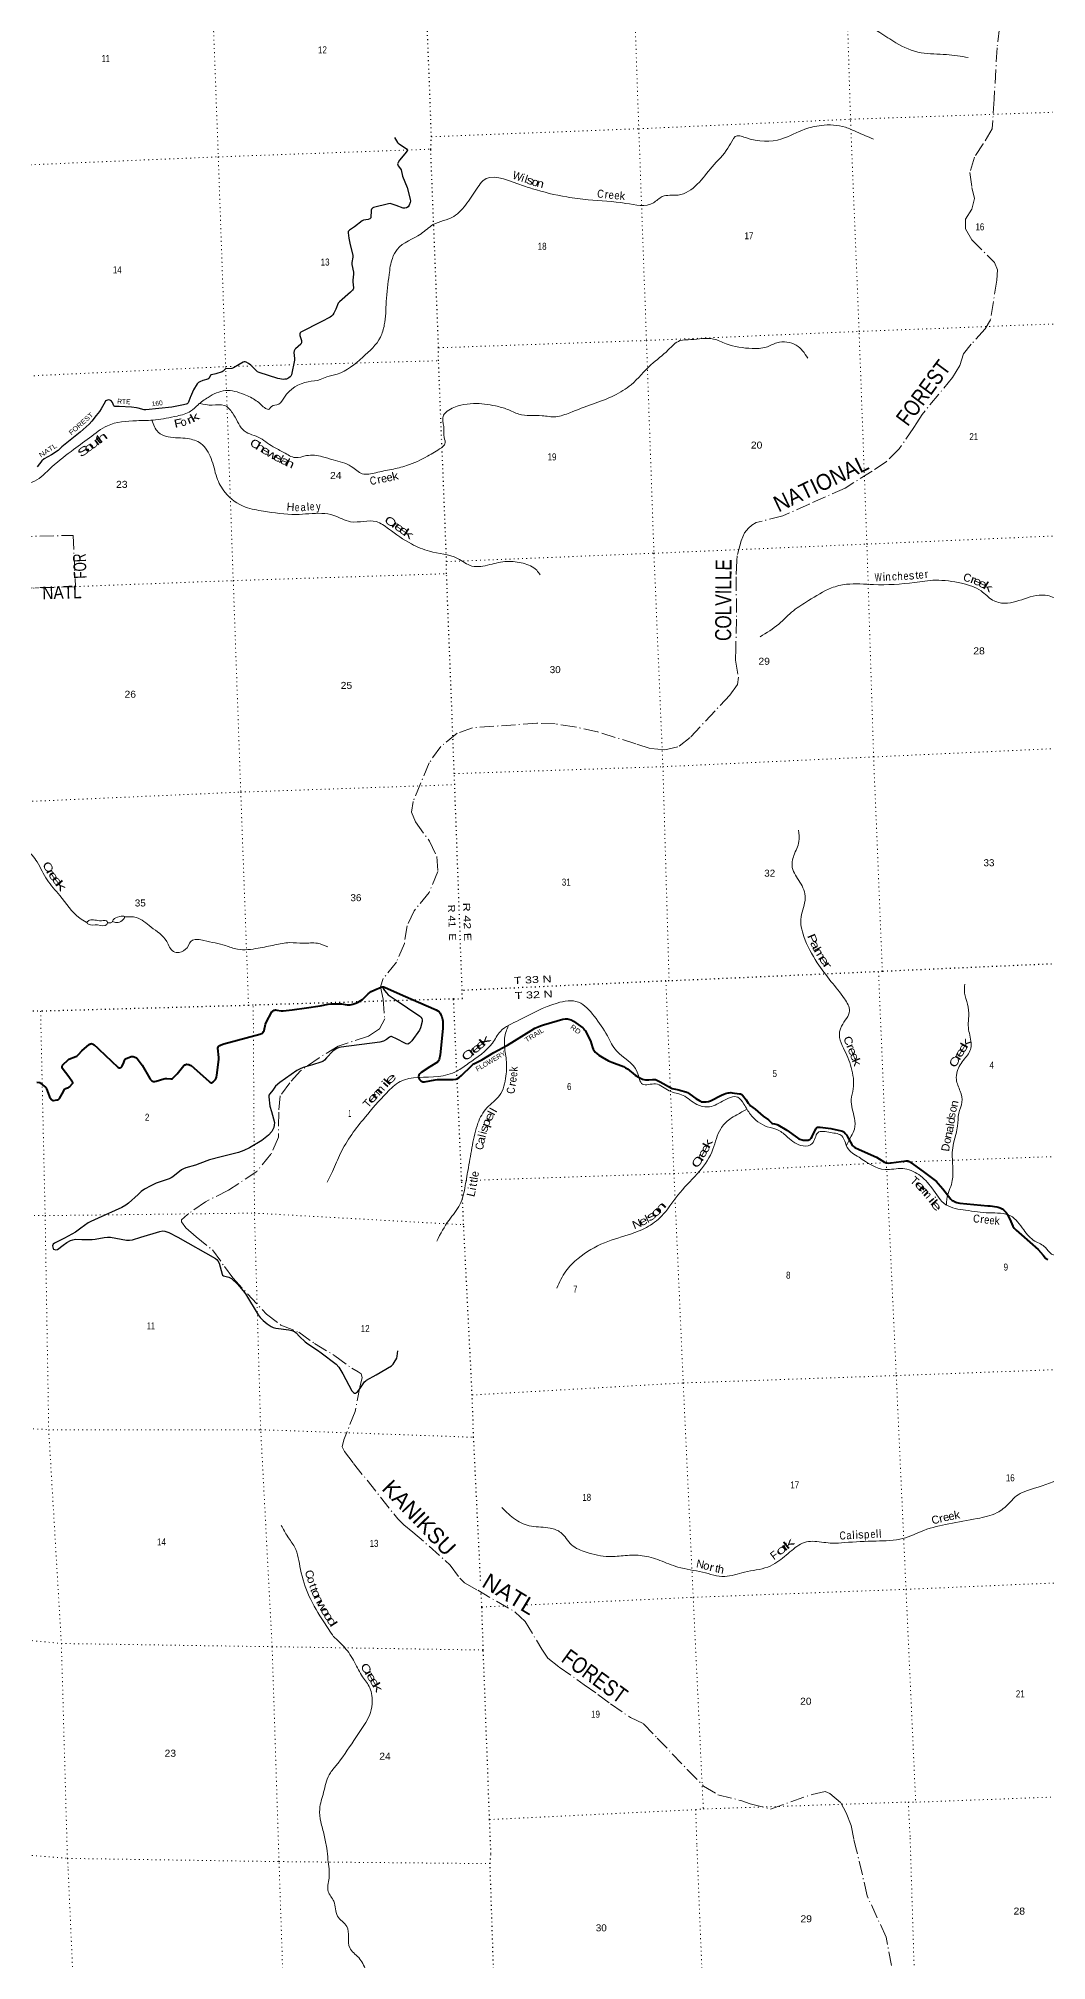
# Model space of a CAD drawing. Header units: feet. Extents: x 733631 to 986127, y 195788 to 388968.
# Drawn here: x 832401 to 857588, y 288752 to 336781 of the extents above; entities that cross this region are included whole.
import ezdxf
from ezdxf.enums import TextEntityAlignment as Align

# ---------------------------------------------------------------- set-up
doc = ezdxf.new("R2010")
doc.units = ezdxf.units.FT
doc.header["$LTSCALE"] = 70
doc.linetypes.add('DOT_DASHED', pattern=[7.7, 5, -1.2, 0.3, -1.2])
doc.linetypes.add('DOTTED', pattern=[1.5, 0.3, -1.2])
for name, color, linetype, lineweight in [('26', 7, 'Continuous', 40), ('29', 7, 'Continuous', 25), ('39', 7, 'Continuous', 13), ('44', 7, 'DOT_DASHED', 13), ('6', 7, 'DOTTED', 25), ('7', 7, 'DOTTED', 13)]:
    doc.layers.add(name, color=color, linetype=linetype, lineweight=lineweight)
for name, color, linetype in [('27', 7, 'Continuous'), ('30', 7, 'Continuous'), ('41', 7, 'Continuous')]:
    doc.layers.add(name, color=color, linetype=linetype)

msp = doc.modelspace()

# ---------------------------------------------------------------- linework, layer by layer
at = {"layer": '26'}
for points in [[(839098.38, 312560.79), (839437.82, 312609.72), (839641.89, 312652.81), (839703.35, 312659.92), (839926.61, 312660.8), (839976.78, 312657.09), (840113.1, 312635.39), (840156.88, 312633.64), (840187.6, 312635.84), (840256.69, 312651.16), (840308.34, 312666.06), (840374.01, 312693.21), (840459.81, 312738.4), (840500.09, 312768.56), (840640.48, 312905.69), (840679.57, 312939.39), (840718.09, 312963.92), (840805.56, 313011.73), (840966.75, 313076.06), (840987.76, 313081.31), (840993.88, 313083.95), (841020.15, 313083.95), (841043.79, 313077.81), (841511.94, 312870.4), (842340.67, 312508.13), (842381.61, 312485.59), (842410.5, 312456.68), (842435.89, 312424.26), (842454.91, 312383.79), (842476.17, 312333.15), (842494.55, 312270.95), (842502.43, 312224.52), (842505.06, 312165.82), (842505.62, 312042.65), (842440.55, 311383.54), (842414.01, 311268.72), (842398.25, 311233.67), (842371.47, 311202.86), (842180.62, 311085.62), (841962.57, 310942.97), (841928.96, 310909.53), (841906.2, 310874.48), (841897.44, 310834.18), (841901.95, 310801.03), (841921.96, 310765.85), (841958.73, 310732.56), (842006.01, 310713.29), (842032.27, 310711.53), (842049, 310712.42), (842311.33, 310762.05), (842361.48, 310767.6), (842765.18, 310769.42), (842832.51, 310776.36), (842874.54, 310790.38), (842914.82, 310814.91), (842971.07, 310865.09)], [(833912.4, 311523.47), (834385.64, 311074.18), (834398.04, 311065.91), (834412.93, 311062.41), (834438.32, 311063.29), (834455.83, 311068.54), (834472.2, 311079.91), (834495.23, 311105.34), (834529.07, 311167.17), (834548.01, 311244.72), (834556.51, 311261.28), (834568.77, 311274.42), (834580.15, 311282.3), (834721.58, 311341.03), (834737.75, 311344.51), (834754.38, 311343.63), (834771.9, 311340.13), (834789.41, 311333.99), (834848.07, 311308.59), (834861.2, 311298.95), (834866.92, 311292.74), (834988.91, 311128.34), (835182.53, 310789.94), (835192.16, 310775.93), (835216.87, 310748.37), (835236.81, 310733), (835252.57, 310725.99), (835278.84, 310720.73), (835311.23, 310719.86), (835342.98, 310725.51), (835537.99, 310786.44), (835570.29, 310791.81), (835605.41, 310791.7), (835709.16, 310784.25), (835723.17, 310785.12), (835735.43, 310787.75), (835749.44, 310793.88), (835760.82, 310802.64), (835866.17, 310907.5), (836033.11, 311114.53), (836049.75, 311130.29), (836068.39, 311138.32), (836083.45, 311144.75), (836101.4, 311146.94), (836130.3, 311146.06), (836157.44, 311142.56), (836177.13, 311137.74), (836193.9, 311129.57), (836213.03, 311118.47), (836359.02, 310995.3), (836665.6, 310713.61), (836689.76, 310695.77), (836705.52, 310688.76), (836716.02, 310687.01), (836727.4, 310687.88), (836743.16, 310694.02), (836751.04, 310698.4), (836766.77, 310707.86), (836786.94, 310722.93), (836802.7, 310739.57), (836822.84, 310767.61), (836839.47, 310801.77), (836850.86, 310829.81), (836860.71, 310873.45), (836906.52, 311271.23), (836909.51, 311316.91), (836884.63, 311550.99), (836888.5, 311572.72), (836900.76, 311593.75), (836934.3, 311617.75), (836963.79, 311634.04), (837033.51, 311658.36), (837931.53, 311902.88), (837931.53, 311902.88), (837972.42, 311916.13), (838000.87, 311928.84), (838009.63, 311936.72), (838015.76, 311944.61), (838027.14, 311965.63), (838036.77, 311992.22), (838072.53, 312149.25), (838089.74, 312192.97), (838231.22, 312454.94), (838242.96, 312467.18), (838254.34, 312476.82), (838290.24, 312497.85), (838306.87, 312503.1), (838322.63, 312504.85), (838360.4, 312502.9), (838466.22, 312482.08), (838493.36, 312479.45), (838516.74, 312481.33), (838739.62, 312509.07), (839098.38, 312560.79)], [(842971.07, 310865.09), (843217.75, 311112.78), (843251.02, 311140.81), (843275.68, 311156.85), (843481.14, 311262.6), (843778.51, 311438.94), (844117.67, 311629.19), (844711.79, 311995.98), (844803.35, 312047.55), (844889.15, 312084.34), (844943.44, 312105.37), (845023.03, 312130.51), (845500.28, 312273.57), (845569.66, 312283.21), (845615.85, 312284.08), (845654.37, 312278.83), (845712.16, 312259.55), (845765.81, 312227.01), (845999.12, 312055.27), (846026.15, 312031.41), (846043.66, 312010.38), (846057.99, 311988.84), (846192.46, 311730.36), (846247.11, 311568.33), (846261.12, 311529.78), (846291.91, 311478.15), (846314.52, 311451.82), (846352.17, 311415.89), (846402.08, 311374.72), (846488.19, 311323), (846640.22, 311238.05), (846725.5, 311199.9), (847015.83, 311093.5), (847070.37, 311063.24), (847115.64, 311032.17), (847308.48, 310873.54), (847392.31, 310821.92), (847493.88, 310776.36), (847523.64, 310764.09), (847567.7, 310757.43), (847651.47, 310758.84), (847744.28, 310769.35), (847786.3, 310769.35), (847817.82, 310764.09), (847865.1, 310746.57), (847932.93, 310712.53), (848214.88, 310549.89), (848234.83, 310541.71), (848401.75, 310508.49), (848452.15, 310496.45), (848573.41, 310463.6), (848616.28, 310447.01), (848646.08, 310429.43), (848764.43, 310332.2), (848828.63, 310289.7), (848923.19, 310231.88), (848960.84, 310213.48), (848980.1, 310207.35), (848995.79, 310206.83), (849084.29, 310212.61)], [(832510.72, 310626.15), (832576.27, 310574.22), (832588.96, 310561.52), (832597.28, 310551.01), (832604.72, 310534.8), (832665.61, 310362.2), (832680.89, 310332.86), (832695.78, 310310.08), (832725.55, 310268.03), (832736.05, 310257.52), (832749.12, 310248.66), (832756.84, 310245.03), (832765.82, 310243.5), (832779.83, 310243.5), (832870.88, 310255.77), (832885.11, 310259.93), (832895.61, 310265.18), (832903.06, 310270.44), (832911.37, 310277.01), (832917.94, 310284.46), (832925.17, 310296.94), (832990.57, 310410.48), (833054.31, 310518.15), (833064.23, 310530.77), (833072.26, 310536.99), (833078.82, 310540.49), (833153.24, 310570.72), (833163.75, 310576.41), (833173.09, 310581.89), (833188.27, 310595.68), (833253.28, 310668.17), (833258.09, 310675.62), (833261.16, 310683.94), (833261.16, 310688.76), (833259.84, 310692.7), (833253.71, 310703.22), (833162.47, 310833.87), (832997.62, 311048.83), (832992.37, 311059.34), (832990.62, 311070.73), (832991.49, 311094.38), (833001.12, 311122.42), (833018.16, 311144.73), (833132.46, 311254.71), (833158.13, 311271.91), (833338.64, 311343.63), (833360.53, 311354.14), (833371.04, 311361.15), (833401.68, 311390.06), (833488.3, 311483.98), (833667.21, 311645.14), (833682.29, 311654.2), (833693.67, 311659.45), (833708.56, 311662.96), (833719.94, 311663.83), (833747.08, 311659.45), (833767.87, 311651.48), (833780.35, 311644.56), (833790.86, 311636.68), (833878.9, 311555.27), (833912.4, 311523.47)], [(832364.83, 310703.88), (832418.24, 310695.12), (832432.9, 310690.52), (832444.15, 310683.89), (832510.72, 310626.15)], [(849084.29, 310212.61), (849138.57, 310220.49), (849167.03, 310227.94), (849192.31, 310237.48), (849465.01, 310376.41), (849522.5, 310399.65), (849569.78, 310414.54), (849632.81, 310432.06), (849662.14, 310436.88), (849696.52, 310438.85), (849736.56, 310436.88), (849920.42, 310413.23), (849940.56, 310408.85), (849958.48, 310401.63), (849976.46, 310391.33), (849991.34, 310377.31), (850081.37, 310263.52), (850132.75, 310178.88), (850163.29, 310139.81), (850193.16, 310110.54), (850305.32, 310026.76), (850506.47, 309851.62), (850643.62, 309757.93), (850656.22, 309746.98), (850711.04, 309689.59), (850727.67, 309677.33), (850740.21, 309669.8), (850788.96, 309657.18), (850859.88, 309644.04), (850873.89, 309637.9), (851102.39, 309505.61), (851365.1, 309306.86), (851397.03, 309287.91), (851423.29, 309277.4), (851478.45, 309260.76), (851504.72, 309255.5), (851527.48, 309252.87), (851605.65, 309250.55), (851628.17, 309252), (851649.18, 309257.25), (851670.19, 309266.89), (851685.95, 309279.15), (851705.21, 309301.93), (851730.95, 309342.76), (851819.68, 309536.4), (851838.3, 309562.12), (851847.93, 309569.13), (851862.81, 309574.39), (851883.82, 309578.77), (851935.01, 309577.7), (852200.91, 309542.66), (852453.64, 309484.85), (852492.33, 309472.76), (852521.22, 309457), (852536.11, 309445.61), (852559.74, 309420.2), (852590.39, 309384.28), (852617.26, 309338.39), (852719.97, 309143.36), (852737.48, 309115.33), (852752.46, 309099.84), (852800.52, 309069.77), (852909.24, 309019.73), (853335.07, 308830), (853538.31, 308701.4), (853584.13, 308683.43), (853629.66, 308678.17), (853704.54, 308684.3), (854079.96, 308732.73), (854102.01, 308733.81), (854119.08, 308733.37), (854135.28, 308728.55), (854154.11, 308719.35), (854265.29, 308645.77), (854507.01, 308466.31), (854834.3, 308219.85), (854883.87, 308170.5), (854997.43, 308037.02), (855197.96, 307781.08), (855216.14, 307761.81), (855233.65, 307746.91), (855252.91, 307733.77), (855279.17, 307721.96), (855348.35, 307693.47), (855381.62, 307683.84), (855422.34, 307677.62), (856118.15, 307612.42)], [(856118.15, 307612.42), (856176.2, 307606.98), (856342.08, 307585.72), (856378.86, 307576.96), (856428.5, 307559.24), (856475.16, 307536.66), (856510.19, 307510.38), (856576.74, 307442.42), (856610, 307391.23), (856693.05, 307221.23), (856743.96, 307106.51), (856777.23, 307055.7), (856826.26, 307004.88), (856965.65, 306883.56), (857374.44, 306523.47), (857503.8, 306375.54), (857564.33, 306303.15), (857617.36, 306267.33)]]:
    msp.add_lwpolyline(points, dxfattribs=at)
at = {"layer": '29'}
for points in [[(841298.8, 334308.32), (841370.83, 334182.43), (841386.62, 334164.01), (841410.83, 334145.88), (841593.52, 334025.4), (841613.17, 334001.56), (841616.32, 333986.8), (841612.81, 333971.01), (841556.7, 333900.23), (841419.76, 333738.87), (841386.62, 333681.51), (841379.6, 333667.47), (841376.1, 333648.17), (841380.04, 333624.17), (841390.12, 333597.29), (841446.87, 333526.28), (841460.26, 333499.03), (841499.23, 333339.02), (841610.33, 333053.51), (841691.06, 332768.67), (841695.22, 332716.51), (841691.71, 332677.91), (841665.22, 332612.23), (841635.6, 332572.63), (841600.53, 332551.58), (841558.45, 332537.54), (841514.4, 332541.01), (841339.75, 332603.87), (841214.79, 332650.71), (841184.98, 332655.97), (841147.51, 332651.82), (840771.12, 332554.48), (840753.65, 332546.31), (840736.1, 332531.39), (840723.84, 332511.22), (840715.24, 332487.46), (840702.79, 332301.36), (840694.03, 332286.64), (840678.25, 332274.36), (840637.73, 332260.16), (840520.44, 332241.02), (840487.32, 332227.28), (840301.4, 332075.84), (840169.76, 331986.61), (840150.47, 331969.07), (840140.56, 331953.76), (840136.44, 331919.94), (840157.4, 331793.16), (840182.89, 331668.34)], [(840182.89, 331668.34), (840252.17, 331357.6), (840254.12, 331319.44), (840232.88, 331183.03), (840233.5, 331134.99), (840274.97, 330939.15), (840275.93, 330894.85), (840257.44, 330743.52), (840257.83, 330698.41), (840273.22, 330552.27), (840271.46, 330532.97), (840265.41, 330517.23), (840245.16, 330487.35), (840195.89, 330437.51), (839924.29, 330198.74), (839893.66, 330163.95), (839828.85, 330019.9), (839778.76, 329914.5), (839754.21, 329877.65), (839733.17, 329853.09), (839719.14, 329839.05), (839689.65, 329816.08), (839461.73, 329701.11), (838958.5, 329442.84), (838940.62, 329423.24), (838930.1, 329398.67), (838928.35, 329381.13), (838933.85, 329355.03), (838971.39, 329231.64), (838975.69, 329198.65), (838973.94, 329175.85), (838965.17, 329154.79), (838953.04, 329138.06), (838820.23, 329023.26), (838807.37, 329006.54), (838793.34, 328979.34), (838785.47, 328935), (838802.11, 328785.46), (838799.53, 328744.02), (838726.71, 328376.65), (838709.19, 328340.69), (838691.65, 328322.26), (838658.33, 328297.7), (838633.78, 328283.66), (838602.23, 328268.75), (838560.14, 328264.36), (838519.81, 328262.61), (838383.59, 328285.92), (837918.4, 328431.04), (837870.59, 328454.8), (837703.86, 328618.85), (837648.37, 328662.64), (837588.75, 328695.98), (837567.71, 328701.24), (837542.59, 328700.45), (837513.35, 328694.22), (837417.86, 328634.42), (837276.64, 328546.84), (837231.94, 328531.39), (837078.33, 328526.6), (837062.73, 328521.4), (837017.14, 328465.25), (836992.49, 328450.19), (836830.72, 328398.66), (836722.57, 328379.28), (836710.29, 328374.02), (836696.73, 328360.45), (836655.94, 328282.78), (836635.88, 328267), (836509.71, 328235.19), (836431.5, 328204.71), (836398.18, 328183.65), (836365.54, 328150.15), (836274.64, 328000.9), (836196.96, 327826.03), (836190.53, 327810.24)], [(836190.53, 327810.24), (836152.71, 327695.01), (836143.95, 327676.59), (836130.89, 327663.77), (836117.64, 327651.15), (836094.85, 327640.62), (836027.28, 327624.9), (835734.05, 327571.57), (835081.37, 327502.89), (835040.69, 327504.56), (834890.25, 327545.88), (834852.49, 327552.69), (834726.41, 327567.28), (834416.01, 327585.8), (834313.38, 327587.11), (834295.84, 327590.62), (834285.88, 327600.2), (834247.92, 327685.25), (834223.95, 327716.94), (834204.66, 327732.73), (834187.13, 327741.51), (834152.22, 327747.56), (834125.76, 327746.77), (834102.97, 327738), (834080.17, 327722.21), (834065.03, 327703.36), (833971.36, 327523.75), (833924.12, 327459.02), (833844.52, 327362.83), (833734.75, 327216.9), (833665.5, 327143.13), (833441.04, 326945.62), (832989.16, 326572.65), (832891.61, 326485.64), (832730.1, 326379.66), (832545.93, 326272.95), (832489.55, 326227.83), (832370.55, 326073.31)], [(840991.51, 313083.95), (841046.63, 312987.55), (841094.1, 312932.61), (841141.32, 312885.79), (841311.51, 312766.77), (841927.87, 312352.38), (841954.91, 312327.84), (841975.95, 312292.75), (841986.47, 312257.66), (841986.11, 312217.81), (841947.9, 312057.64), (841918.36, 311999), (841726.98, 311736.4), (841670.86, 311671.64), (841632.28, 311654.09), (841590.46, 311661.78), (841333.92, 311795.63), (841257.05, 311829.55), (841225.48, 311840.07), (841204.55, 311840.32), (841169.37, 311826.04), (841096.15, 311770.98), (841018.58, 311724.27), (840931.27, 311697.12), (839966.52, 311578.64), (839917.42, 311568.12), (839857.81, 311543.55), (839815.72, 311518.99), (839759.61, 311473.37), (839601.7, 311309.48), (839545.7, 311248.79), (839503.61, 311220.71), (839456.52, 311200.19), (839248.8, 311134.52), (839016.16, 311066.31), (838921.48, 311025.23), (838854.84, 310989.11), (838433.57, 310691), (838325.31, 310597.85), (838253.29, 310501.5), (838181.53, 310411.87), (838160.49, 310376.78), (838155.16, 310331.77), (838182.85, 310105.09), (838220.99, 309965.66)], [(838220.99, 309965.66), (838295.14, 309694.59), (838293.75, 309624.07), (838280.16, 309568.88), (838230.63, 309466.16), (838150.63, 309375.58), (837979.95, 309247.01), (837676.55, 309057.35), (837532.77, 308990.68), (837401.56, 308947.09), (836963.06, 308834.9), (836673.59, 308760.83), (836611.08, 308734.6), (836322.22, 308624.99), (836084.43, 308557.31), (836024.81, 308536.25), (835972.77, 308512.7), (835758.29, 308339.74), (835716.21, 308311.67), (835668.59, 308285.44), (835468.95, 308220.13), (835340.97, 308174.81), (835208.38, 308111.78), (835049.9, 308023.92), (834969.25, 307967.78), (834891.58, 307896.06), (834651.88, 307675.69), (834583.49, 307623.88), (834484.39, 307567.43), (833894.47, 307301.29), (833706.78, 307222.09), (833640.3, 307185.16), (833461.61, 307054.21), (833328.21, 306953.51), (833049.29, 306799.98), (832805.52, 306679.94), (832770.2, 306650.47), (832752.91, 306609.75), (832756.98, 306579.29), (832766.94, 306543.08), (832780.97, 306525.54), (832838.79, 306510.31), (832875.65, 306518.52), (833017.98, 306629.17), (833114.12, 306693.97), (833205.3, 306743.1), (833259.37, 306760.88), (833328.04, 306774.68), (833481.65, 306768.71), (833744.67, 306770.27), (833822.51, 306774.68), (834039.93, 306823.81), (834128.72, 306829.64), (834197.74, 306830.83), (834597.53, 306751.88), (834680.43, 306751.21), (834751.83, 306762.4), (834962.47, 306830.26), (835438.18, 306972.34), (835509.32, 306986.99), (835561.92, 306979.97), (835657.77, 306947.78), (835883.25, 306830.71), (836824.4, 306295.7), (836862.97, 306264.12), (836883.41, 306239.7), (836919.08, 306176.39), (836962.54, 305993.11), (836989.22, 305906.19), (836999.74, 305881.63), (837026.76, 305860.83), (837159.57, 305830.41), (837220.68, 305795.65), (837371.26, 305656.25), (837515.86, 305489.2), (837571.37, 305409.65), (837888.98, 304890.59), (837943.11, 304818.36), (838013.24, 304744.67), (838112.87, 304666.55), (838216.64, 304593.78), (838262.23, 304572.72), (838336.25, 304551.4), (838655, 304516.58), (838728.64, 304499.03), (838802.29, 304467.45), (838837.36, 304439.38), (838923.48, 304349.5), (839061.8, 304213.04), (839131.54, 304165.1), (839373.02, 304004.36), (839463.62, 303936.15)], [(839463.62, 303936.15), (839841.08, 303651.97), (839903.45, 303581.4), (840007.06, 303409.23), (840234.99, 302991.75), (840271.67, 302942.74), (840299.73, 302928.7), (840318.57, 302928.9), (840369.86, 302967.3), (840429.25, 303040.7), (840547.58, 303211.32), (840576.77, 303241.02), (840594.3, 303255.05), (840841.82, 303385.7), (841218.97, 303610.14), (841260.61, 303651.58), (841288.66, 303693.69), (841355.29, 303805.98), (841364.4, 303858.61), (841383.25, 303988.52)]]:
    msp.add_lwpolyline(points, dxfattribs=at)
at = {"layer": '39'}
for points in [[(851719.88, 337736.55), (852276.56, 337456.21), (852733.03, 337261.66), (853425.29, 336930.71), (853821.49, 336671.17), (854455.93, 336424.89), (855086.86, 336378.59), (855631.83, 336304.7)], [(853262.88, 334266.45), (852841.36, 334446.19), (852563.92, 334560.76), (851955.21, 334607.93), (851550.19, 334511.39), (850972.58, 334270.72), (850062.95, 334304.21), (849809.14, 334328.74), (849756.96, 334264.05), (849627.82, 334040.76), (849230.84, 333570.59), (848862.79, 333137.93), (848381.34, 332868.65), (847988.33, 332829.17), (847765.62, 332672.99), (847076.22, 332660.43), (846138.12, 332751.44), (845599.35, 332821.52), (844746.02, 333024.96), (844377.14, 333150.14), (843502.34, 333225.4), (843382.96, 333065.14), (843106.7, 332666.35), (842775.31, 332334.16), (842263.15, 332128.36), (841960.2, 331900.35), (841363.92, 331511.4), (841242.93, 331286.4), (841163, 330885.11), (841091.41, 330209.26), (841042.81, 329621.21), (840946.94, 329320.37), (840502.7, 328816.03), (839865.2, 328393.15), (839602.85, 328322.35), (839443.45, 328257.56), (839142.11, 328201.42), (838545.67, 327816.51), (838404.52, 327643.27), (838222.67, 327583.68), (838166.38, 327520.86), (837968.18, 327626.37), (837842.93, 327728.65), (837539.57, 327886.68), (837074.71, 327981.87), (836638.02, 327813.36), (836388.01, 327629.84), (836203.91, 327469.1), (835864.6, 327346.81), (835324.01, 327251.08), (834849.43, 327228.65), (834125.84, 327103.6), (833679.88, 326805.37), (833217.34, 326464.05), (832673.92, 326014.49), (832241.07, 325690.49), (832007.73, 325655.18), (831674.45, 325694.82), (831206.8, 325702.98), (830902.22, 325571.93), (830435.98, 325274.94), (829821.48, 325046.99), (829540.64, 324876.43), (829255.72, 324653.16), (829056.8, 324617.15), (828903.15, 324453.54), (828804.24, 324233.44), (828360.64, 323872.64), (827996.02, 323456.28), (827717.32, 323229.21), (827510.94, 323134.57)], [(836432.14, 327663.13), (836742.53, 327617.3), (837048.18, 327612.97), (837249.5, 327424.71), (837377.15, 327205.29), (837504.03, 327006.06), (837891.44, 326818.94), (838262.72, 326576.62), (838533.07, 326435.49), (838819.13, 326307.11), (839102.52, 326356.49), (839498.05, 326329.36), (839766.04, 326250.81), (840217.4, 326084.36), (840493.32, 325903.02), (840830.15, 325930.22), (841221.56, 326012.08), (841600.32, 326107.6), (842123.53, 326342.13), (842467.49, 326555.56), (842556.99, 326649.98), (842540.95, 326807.02), (842526.54, 327081.35), (842521.93, 327364.15), (842615.24, 327464.78), (842955.43, 327617.43), (843269.5, 327657.89), (843822.03, 327598.44), (844116.58, 327512.83), (844402.26, 327394.54), (844982.45, 327352.33), (845329.27, 327329.38), (845679.52, 327429.87), (846241.95, 327643.67), (846782.09, 327858.64), (847206.82, 328129.77), (847703.97, 328626.04), (848137.09, 328996.54), (848429.7, 329230.22), (848701.89, 329254.91), (849269.77, 329270.84), (849581.71, 329153.57), (850229.52, 329035.15), (850580.34, 329066.93), (850851.35, 329176.47), (851335.19, 329114.36), (851624.37, 328796.09)], [(835238.08, 327245.47), (835392.31, 326942.45), (835643.49, 326826.86), (836128.66, 326782.99), (836459.01, 326660.36), (836715.83, 326288.29), (836857.19, 325812.71), (837063.59, 325436.66), (837573, 325072.35), (838023.94, 324970.57), (838832.3, 324886.67), (839484.73, 324913.96), (839780.01, 324862.74), (840200.69, 324705.2), (840843.93, 324707.89), (841148.13, 324527.65), (841720.78, 324149.62), (842168.63, 323968.88), (842871.41, 323787.92), (843232.63, 323597.76), (843678.39, 323633.22), (844108.34, 323712.53), (844512.71, 323665.54), (844849, 323492.61), (844936.32, 323376.73)], [(858205.46, 322721.33), (857954.39, 322747.06), (857606.17, 322860.92), (857399.51, 322869.08), (856822.81, 322711.32), (856543.23, 322668.15), (856240.83, 322747.39), (855952.98, 322976.77), (855462.32, 323165.96), (854811.99, 323243.85), (854288.13, 323187.17), (853264.37, 323135.39), (852590.45, 323141.63), (852211.54, 323050.14), (851640.87, 322732.93), (851263.94, 322481.84), (850896.19, 322148.24), (850432.74, 321831.14)], [(827536.53, 322443.3), (827757.9, 322315.15), (828049.71, 322409.32), (828526.92, 322308.55), (828785.04, 322116.43), (829060.65, 321943.17), (829368.24, 321833.8), (829878.91, 321596.89), (830241.77, 321095.52), (830239.05, 320470.84), (830163.35, 320118.23), (830191.21, 319755.48), (830156.06, 319186.14), (830432.96, 318657.19), (830713.87, 318075.84), (830952.96, 317690.95), (831194.34, 317138.39), (831510.36, 316752.44), (831839.9, 316597.44), (832084.19, 316503.82), (832368.56, 316205.58), (832618.25, 315754.4), (832938.46, 315364.57), (833433.12, 314801.61), (833596.67, 314702.84)], [(851391.98, 317001.08), (851400.78, 316714.4), (851274.34, 316365.89), (851235.27, 316061.18), (851426.99, 315698.72), (851557.3, 315301.53), (851453.77, 314828.59), (851524.81, 314340.17), (851859.04, 313686.1), (852202.42, 313218.34), (852538.44, 312784.66), (852667.19, 312482.41), (852467.08, 312102.75), (852415.2, 311815.74), (852514.07, 311554.78), (852708.57, 311065.08), (852756.89, 310535.36), (852710.39, 310266.75), (852788.67, 309800.85), (852788.78, 309530.01), (852708.47, 309353.07), (852585.47, 309110.19)], [(833596.67, 314702.84), (833653.35, 314648.44), (833878.65, 314628.87), (834110.74, 314643.92), (834122.13, 314717.13), (833973.83, 314733.62), (833679.92, 314748.51), (833604.9, 314699.12)], [(834136.88, 314684.22), (834145.73, 314681.66), (834234.31, 314693.18)], [(834234.31, 314693.18), (834270.33, 314757.23), (834431.14, 314838.25), (834552.58, 314836.89), (834495.4, 314743.72), (834355.9, 314687.78), (834250.94, 314719.43)], [(834560.38, 314829.92), (834846.72, 314815.94), (835215.82, 314577.58), (835605.82, 314214.71), (835772.92, 313968.52), (835919.59, 313941.87), (836119.43, 314060.78)], [(836119.43, 314060.78), (836251.96, 314247.82), (836535.54, 314238.6), (837076.36, 314114.01), (837375.11, 314024.52), (837892.11, 314048.59), (838305.75, 314131.32), (838675.85, 314188.1), (839022.44, 314171.2), (839370.36, 314172.55), (839630.8, 314079.56)], [(855544.98, 313153.78), (855539.37, 312927.18), (855614.61, 312649.13), (855642.12, 312349.03), (855630.69, 312116.14), (855697.99, 311726.62), (855698.49, 311552.81), (855536.76, 311281.76), (855356.28, 310971.58), (855335.54, 310770.67), (855429.64, 310475.17), (855474.42, 310199.99), (855395.75, 309926.09), (855365.44, 309603.54), (855276.29, 309232.21), (855236.57, 308998.23), (855245.33, 308551.87), (855224.32, 308197.33), (855155.18, 307992.53), (855118.36, 307896.1), (855084.06, 307633.79)], [(858815, 306847.68), (858579.36, 306623.36), (858221.87, 306500.37), (857933.07, 306380.03), (857707.54, 306405.66), (857557.55, 306573.68), (857298.87, 306727.38), (857017.12, 307009.55), (856688.18, 307362.66), (856155.4, 307435), (855566.21, 307501.11), (855075.51, 307637.74), (854721.76, 308058.61), (854393.59, 308391.54), (853995.44, 308541.86), (853553.26, 308518.67), (852902.47, 308822.92), (852609.9, 309070.31), (852475.7, 309356.18), (852191.24, 309442.18), (851873.78, 309437.97), (851734.27, 309167.78), (851505.88, 309108.4), (851119.35, 309325.87), (850886.08, 309502.79), (850609.78, 309587.09), (850189.45, 309896.23), (850027.96, 310154.76), (849873.86, 310324.64), (849495.25, 310225.09), (849120.34, 310081.2), (848850.87, 310145.55), (848508.55, 310370.8), (848160.33, 310484.65), (847818.05, 310655.33), (847494.52, 310650.88), (847361.73, 310952.97), (846842.11, 311480.61), (846615.44, 311857.89), (846285.36, 312348.4), (845891.71, 312701.02), (845358.47, 312678.34), (844403.59, 312249.23), (843942.8, 311968.62), (843743.38, 311677.91), (843144.47, 311171.8), (842853.41, 310976.42), (842395.14, 310843.46), (841439, 310715.47), (841101.68, 310433.57), (840562.26, 309824.49), (839946.79, 308925.44), (839745.46, 308470.94), (839611.86, 308205.02)], [(842354.19, 306730.61), (842660.07, 307255.86), (842932.76, 307642.38), (843064.57, 308116.42), (843144.69, 308566.23), (843244.87, 309127.98), (843381.86, 309679.03), (843604.2, 310059.55), (843920.26, 310368.92), (844081.99, 310854.23), (844088.97, 311258.75), (844042.55, 311630.89), (844084.52, 311966.02), (844139.98, 312107.6)], [(845354.3, 305555.24), (845577.05, 305978.22), (845882.63, 306297.29), (846543.64, 306686.73), (847220.84, 306915.08), (847644.81, 307099.27), (848021.55, 307408.97), (848430.15, 307946.29), (848919.95, 308476.64), (849253.2, 309027.2), (849446.34, 309537.98), (849674.01, 309777.22), (849851.93, 309887.2), (850106.31, 310025.66)], [(843981.26, 300072.92), (844320.41, 299770.74), (844717.08, 299606.22), (845188.27, 299557.77), (845451.42, 299446.68), (845721.96, 299139.82), (846089.09, 298953.94), (846655.56, 298846.52), (847061.23, 298872.34), (847488.24, 298868.67), (847925.57, 298752.21), (848379.04, 298583.81), (848994.83, 298456.07), (849547.09, 298350.12), (850040.69, 298458.18), (850622.56, 298585.82), (850850.69, 298705.83), (851219.88, 299001.09), (851592.12, 299215.61), (851796.08, 299225.53), (852240.77, 299182.12), (852541.7, 299195.8), (853329.25, 299234.39), (854000.58, 299296.78), (854524.94, 299501.02), (855145.92, 299664.55), (855855.14, 299795.1), (856351.18, 299945.7), (856646.2, 300169.36), (856793.94, 300328.7), (857189.24, 300521.88), (857935.47, 300797.38), (858317.62, 300963.78), (858583.83, 300986.22), (858845.95, 301063.08), (859030.11, 301240.47)], [(839775.01, 296842.42), (839531.18, 297214.28), (839167.18, 297853.05), (838949.51, 298527.81), (838798.89, 299087.93), (838629.39, 299344.13), (838469, 299626.96)], [(839771.68, 296845.62), (840048.78, 296579.44), (840299.62, 296205.12), (840501.59, 295839.01), (840679.77, 295566.97), (840737.44, 295164.95), (840669.32, 294879.34), (840546.55, 294648.2), (840282.32, 294251.9), (839827.1, 293609.7), (839661.45, 293389.03), (839526.02, 292957.29), (839428.59, 292537.14), (839456.86, 292216.85), (839540.22, 291884.55), (839603.14, 291557.52), (839634.43, 291271.91)], [(839634.43, 291271.91), (839661.32, 290809.1), (839640.88, 290479.12), (839778.7, 290232.6), (839873.18, 289863.08), (840104.54, 289604.38), (840177.65, 289070.41), (840402.36, 288825.55), (840585.38, 288514.32), (840721.08, 288126.37), (840641.28, 287765.6), (840596.23, 287539.57), (840569.38, 287409.21), (840572.52, 287191.29), (840496.7, 286927.61), (840432.32, 286680.57), (840509.21, 286487.98), (840701.17, 286300.29), (840821.47, 286085.32), (840873.23, 285865.42), (841325.9, 284772.15), (841399.93, 284407.83), (841579.75, 284268.07), (841950.26, 284114.21), (842024.61, 283646.93), (842007.38, 283288.82), (841888.9, 283221.2), (841571.64, 282880.63), (841389.12, 282701.26), (841085.89, 282555.12), (841004.03, 282434.54), (840803.96, 282191.83), (840471.28, 282072.71), (840181.47, 281991.75), (839921.4, 281829.27), (839774.06, 281774.55), (839542.99, 281643.6), (839431.05, 281277.43), (839172.02, 280898.96), (838927.32, 280755.3), (838669.28, 280736.27), (838268.1, 280658.65), (837949.31, 280354.37), (837969.61, 279969.59), (838060.11, 279311.18), (838239.26, 278852.39), (838589.74, 278550.28), (838969.79, 278649.21), (839301.95, 278493.72), (839595.44, 278439.56), (839877.72, 278602.98), (840156.35, 278661.25), (840288.36, 278600.23), (840293.86, 278374.33), (840350.68, 278273.77), (840563.65, 278115.23), (840732.52, 277851.85), (840660.29, 277311.72), (840496.16, 276553.65), (840431.22, 276080.45), (840402.45, 275756.18), (840275.45, 275411.58), (840223.86, 275148.93), (839839.82, 274617.76), (839672.99, 274354.25), (839512.44, 273990.06), (839384.43, 273813), (839305.55, 273621.88), (839038.76, 273426.81), (838697, 273139.72), (838313.47, 272931.62), (837984.51, 272915.62), (837659.14, 272814.98), (837354.11, 272711.17), (837141.06, 272536.56), (836402.39, 272214.43), (836017.23, 272236.43), (835754.28, 272094.03), (835485.56, 271896.86), (835115.4, 271707.49), (834865.43, 271688.8), (834447.36, 271915.35), (834347.62, 271882.84), (834154, 271870.58), (833982.17, 272012.69), (834012.65, 272104.84), (834091.59, 272199.05), (834027.37, 272283.15), (833757.13, 272408.96), (833268.19, 272733.45), (832856.41, 272667.5)]]:
    msp.add_spline(points, degree=3, dxfattribs=at)
at = {"layer": '44'}
for points in [[(856414.76, 337046.86), (856351.13, 336545.33), (856279.91, 335265.97), (856230.5, 334522.7), (856006.2, 334145.53), (855785.9, 333817), (855675.11, 333428.55), (855725.08, 333057.1), (855791.13, 332783.26), (855719.65, 332515.65), (855566.73, 332264.73), (855564.67, 332026.34), (855723.65, 331750.44), (856290.71, 331179.04), (856358.89, 330998.19), (856343.57, 330739.04), (856187.41, 329750.88), (856053.62, 329525.02), (855706.58, 329138.54), (855510.58, 328903.95), (855420.15, 328607.25), (855240.97, 328308.75), (854476.7, 327381.33), (854348.54, 327180.17)], [(827321.16, 328244.31), (831762.74, 328328.85), (831793.32, 326914.39), (830456.25, 326884.22), (830497.79, 325603.92), (831857.01, 325633.86), (831897.62, 324329.39), (833267.85, 324364.54), (833324.34, 323078.1), (829258.81, 322984.08), (829297.79, 321709.77), (827566.02, 321654.27)], [(854348.54, 327180.17), (854270.34, 327057.44), (853907.34, 326522.85), (853579.77, 326204.9), (853229.56, 325966.61), (852553.74, 325545.9), (851658.23, 325145.98), (851002.44, 324853.29), (850329.3, 324685.05), (850224.72, 324620.96), (850139.3, 324547.65), (850042.6, 324424.72), (849954.93, 324228.74), (849860.49, 323857.03), (849853.49, 323737.88), (849831.38, 323328.82), (849843.84, 322267.11), (849844.1, 322261.07), (849821.62, 321549.25), (849820.35, 321244.26), (849888.48, 320825.11), (849864.06, 320638.27), (849671.35, 320373.53), (848684.67, 319311.36), (848377.6, 319078.05), (848049.46, 319009.45), (847680.88, 319038.05), (847326.7, 319156.14), (846367.46, 319454.24), (845797.01, 319579.2), (845309.54, 319651.17), (844856.6, 319670.1), (843246.58, 319556.57), (842864.83, 319419.02), (842450.85, 319088.23), (842161.33, 318677.97), (841764.04, 317711.77), (841724.8, 317445.54), (841821.64, 317207.36), (842171.22, 316719.52), (842354.68, 316341.67), (842378.55, 315967.08), (842162.63, 315438.81), (841786.24, 314982.41), (841610.21, 314609.33), (841544.11, 314166.25), (841347.64, 313703.44), (841015.98, 313287.33), (840947.83, 313084.48), (841011.29, 312776.21), (841054.1, 312287.31), (840925.35, 312037.43), (840648.65, 311849.86), (839888.07, 311601.14), (839411.78, 311312.11), (838949.1, 310987.31), (838683.37, 310683.08), (838438.56, 310361.58), (838403.25, 309954.15), (838395.42, 309325.76), (838211.36, 308903.87), (837856.2, 308470.6), (837151.3, 308002.12), (836572.08, 307712.71), (836121.33, 307392.47), (835975.48, 307261), (835971.56, 307210.35), (836084.81, 307061.73), (836340.39, 306840.46), (836750, 306508.67), (837048.08, 306093.34), (837255.76, 305811.45), (838095.42, 304902.38), (838453.96, 304633.02), (838905.64, 304452.48), (839298.94, 304172.5), (839808.53, 303863.18), (840229.21, 303556.1), (840388.44, 303466), (840467.47, 303410.83)], [(840467.47, 303410.83), (840485.39, 303320.72), (840434.89, 303082.28), (840313.21, 302473.23), (840030.31, 301762.36), (839993.38, 301585.08), (840050.78, 301468.39), (840275.08, 301175.1), (841376.92, 299792.61), (841526.61, 299641.52), (841758.33, 299459.61), (842691.31, 298635.33), (842926.28, 298310.75), (843049.09, 298192.26), (843375.94, 298004.35), (844309.2, 297460.78), (844565.28, 297224.42), (844976.01, 296534.19), (845128.75, 296310.53), (845414.73, 296086.52), (846036.19, 295640.48), (846379.4, 295402.19), (846694.59, 295163.9), (847191.76, 294823.89), (847521.19, 294670.41), (847863.4, 294309.48), (848612.92, 293527.8), (849015.94, 293112.93), (849378.31, 292896.25), (849949.61, 292751.13), (850179.01, 292672.12), (850687.25, 292538.44), (851729.61, 292902.25), (852059.68, 292972.96), (852172.63, 292927.32), (852450.97, 292692.89), (852584.5, 292446.19), (852702.95, 292126.14), (852774.49, 291769.75)], [(853713.65, 288627.39), (853581.24, 289333.7), (853108.07, 290366.25), (852841.87, 291508.7), (852774.49, 291769.75)]]:
    msp.add_lwpolyline(points, dxfattribs=at)
at = {"layer": '6'}
for points in [[(843448.23, 298245.69), (843273.67, 301828.27), (843237.85, 302884.01), (843024.61, 307138.6), (842974.92, 308240.29), (842773.16, 312780.33), (842995.37, 312788.94), (842987.68, 312992.79), (842801.66, 318133.75), (842791.22, 318410.26), (842598.57, 323405.43), (842597.24, 323708.57), (842397.62, 328727.73), (842399.57, 329051.21), (842202.07, 334013.86), (842220.64, 334325.85), (842105.14, 337371.45)], [(858553.28, 313690.49), (853485.74, 313468.16), (853390.95, 313460.44), (848157.85, 313229.44), (848076.89, 313230.34), (842987.68, 312992.79)], [(842773.16, 312780.33), (837767.84, 312624.85), (837650.75, 312618.29), (832494.55, 312474.24), (832389.9, 312479.19), (827910.77, 312376.08)], [(843706.25, 291424.47), (843672.81, 292275.05), (843514.87, 296511.58), (843480.39, 297585.55), (843460.5, 297993.75)], [(845499.85, 245503.14), (845357.79, 249220.19), (845161.06, 254429.15), (845136.01, 255029.54), (844942.23, 259674.65), (844913.13, 260372.16), (844727.73, 264816.67), (844690.53, 265708.27), (844508.01, 270083.56), (844459.77, 271002.02), (844287.9, 275309.45), (844249.19, 276321.38), (844050.02, 280556.98), (844036.08, 281652.74), (843842.58, 285849.64), (843823.48, 286972.01), (843684.38, 291173.82), (843706.25, 291424.47)]]:
    msp.add_lwpolyline(points, dxfattribs=at)
at = {"layer": '7'}
for p, q in [((842974.92, 308240.29), (843116.63, 308245.02)), ((843480.39, 297585.55), (844132.75, 297615.57)), ((848822.32, 292523.03), (848851.08, 291619.69)), ((854133.86, 292712.61), (854179.36, 291823.12)), ((843684.38, 291173.82), (838411.94, 291224.82))]:
    msp.add_line(p, q, dxfattribs=at)
for points in [[(853485.74, 313468.16), (853267.18, 318828.18), (853098.77, 324145.67), (852904.19, 329460.13), (852689.85, 334761.7), (852597.35, 337770.89)], [(836771.02, 337170.27), (836894.65, 333822.42), (837078.57, 328576.27), (837268.16, 323233.32), (837455.55, 317948.9), (837650.75, 312618.29)], [(847294.37, 337568.38), (847400.34, 334524.47), (847592, 329234.15), (847778.58, 323917.36), (848002.21, 318583.81), (848157.85, 313229.44)], [(842220.64, 334325.85), (847400.34, 334524.47), (852689.85, 334761.7), (857734.58, 334936.74)], [(827123.18, 333572.49), (831576.32, 333598.22), (836894.65, 333822.42), (842202.07, 334013.86)], [(842399.57, 329051.21), (847592, 329234.15), (852904.19, 329460.13), (857938.17, 329653.05)], [(827321.16, 328244.31), (831762.74, 328328.85), (837086.49, 328580.62), (842397.62, 328727.73)], [(842597.24, 323708.57), (847778.58, 323917.36), (853098.77, 324145.67), (858141.95, 324365.1)], [(827517.52, 322959.38), (831960.62, 323035.07), (837268.16, 323233.32), (842598.57, 323405.43)], [(842791.22, 318410.26), (848002.21, 318583.81), (853267.18, 318828.18), (858346.32, 319061.17)], [(827716.41, 317606.67), (832141.64, 317714.76), (837455.55, 317948.9), (842801.66, 318133.75)], [(848076.89, 313230.34), (848278.84, 308417.44), (848510.78, 303185.28), (848759.57, 297828.45), (849011.83, 292540.48)], [(853390.95, 313460.44), (853587.26, 308689.77), (853832.66, 303369.19), (854076.79, 298028.35), (854318.07, 292709.64)], [(832454.77, 312475.64), (832568.79, 307366.25), (832657.45, 302017.36), (832974.47, 296675.31), (833124.65, 291304.55), (833143.09, 291027.37)], [(838411.94, 291224.82), (838239.58, 296594.25), (837953.94, 302016.36), (837798.11, 307429.34), (837767.84, 312624.85)], [(843437.04, 308255.72), (848278.84, 308417.44), (853587.26, 308689.77), (858738.76, 308877.23)], [(828092.68, 307480), (832568.79, 307366.25), (837798.11, 307429.34), (843024.61, 307138.6)], [(843237.85, 302884.01), (848510.78, 303185.28), (853832.66, 303369.19), (858943.68, 303559.1)], [(828286.12, 302274.03), (832657.45, 302017.36), (837953.94, 302016.36), (843273.67, 301828.27)], [(844604.15, 297637.26), (848759.57, 297828.45), (854076.79, 298028.35), (859148.46, 298245.01)], [(828478.08, 297107.95), (832974.47, 296675.31), (838239.58, 296594.25), (843514.87, 296511.58)], [(843672.81, 292275.05), (848822.32, 292523.03), (849011.83, 292540.48), (854133.86, 292712.61), (854318.07, 292709.64), (859354.54, 292896.66)], [(828680.57, 291657.98), (833124.65, 291304.55), (838411.94, 291224.82)], [(848851.08, 291619.69), (849032.27, 287177.12), (849217.35, 281886.97)], [(854508.67, 282053.18), (854315.92, 287381.37), (854179.36, 291823.12)], [(840040.48, 245295.96), (839976.89, 249211.69), (839856.72, 254401.63), (839708, 259644.87), (839473.05, 264583.6), (839149.14, 269952.66), (838999.52, 275312.97), (838747.45, 280500.31), (838589.39, 285929.93), (838411.94, 291224.82)], [(833143.09, 291027.37), (833366.57, 286008.92), (833579.09, 280670.25), (833686.88, 275220.55), (833821.72, 269827.31), (834124.2, 264725.88), (834423.31, 259656.61), (834859.73, 254352.91), (835081.88, 249094.61), (834843.09, 245102.53)]]:
    msp.add_lwpolyline(points, dxfattribs=at)

# ---------------------------------------------------------------- texts
at = {"layer": '27'}
for s, rotation, width, p in [('TRAIL', 31.187, 1.15, (844596.97, 311693.25)), ('RD', 322.643, 1.2, (845675.02, 312056.92)), ('FLOWERY', 30.668, 1.05, (843368.93, 310964.36))]:
    msp.add_text(s, height=120, rotation=rotation, dxfattribs=dict(at, width=width)).set_placement(p)
at = {"layer": '30'}
msp.add_text('RTE', height=120, rotation=356.585, dxfattribs=at).set_placement((834532.18, 327649), align=Align.CENTER)
for s, rotation, width, p in [('160', 6.007, 0.9, (835374.88, 327605.07)), ('FOREST', 41.535, 1.15, (833504.96, 327110.2)), ('NATL', 33.088, 1.2, (832671.51, 326439.43))]:
    msp.add_text(s, height=120, rotation=rotation, dxfattribs=dict(at, width=width)).set_placement(p, align=Align.CENTER)
at = {"layer": '41'}
for s, rotation, width, p in [('W', 341.07, 0.95, (844340.57, 333247.25)), ('s', 340.408, 1.4, (844655.75, 333139.39)), ('o', 343.119, 1.1, (844788.27, 333095.74)), ('n', 344.924, 1.2, (844918.82, 333061.27)), ('C', 354.124, 0.85, (846434.18, 332801.39)), ('e', 354.794, 0.85, (846703.59, 332773.61)), ('e', 354.794, 0.85, (846847.46, 332761.61)), ('F', 11.762, 1.35, (835917.96, 327072.84)), ('r', 21.969, 1.4, (836211.91, 327161.39)), ('k', 28.921, 1.65, (836350.07, 327232.33)), ('S', 36.897, 1.75, (833585.74, 326393.54)), ('o', 35.952, 1.65, (833714.92, 326488.78)), ('u', 35.952, 1.85, (833838.85, 326575.8)), ('t', 36.098, 1.6, (833957.32, 326663.82)), ('h', 36.098, 1.75, (834048.93, 326733.04)), ('C', 332.604, 1.25, (837771.29, 326560.64)), ('h', 330.203, 1.55, (837903.27, 326477.1)), ('e', 329.274, 1.5, (838030.61, 326403.76)), ('w', 329.797, 1.5, (838191.16, 326302.29)), ('e', 331.841, 1.45, (838330.95, 326226.91)), ('l', 333.026, 1.15, (838425.11, 326178.84)), ('a', 333.466, 1.45, (838517.92, 326134.94)), ('h', 336.288, 1.4, (838649.06, 326070.28)), ('C', 7.596, 0.85, (840775.24, 325635.03)), ('r', 11.459, 1.1, (840932, 325666.2)), ('k', 13.213, 1.2, (841336.15, 325750.5)), ('e', 358.882, 0.75, (838862.35, 324967.91)), ('a', 2.701, 0.85, (839018.44, 324970.68)), ('e', 1.792, 0.75, (839242.62, 324988.89)), ('y', 2.912, 0.85, (839400.38, 324995.36)), ('C', 327.908, 1.4, (841137.98, 324628.45)), ('r', 325.97, 1.8, (841263.39, 324548.72)), ('e', 325.97, 1.6, (841364.61, 324481.1)), ('e', 325.97, 1.6, (841481.52, 324399.78)), ('k', 326.109, 1.8, (841591.1, 324322.17)), ('W', 2.561, 0.7, (853387.07, 323220.96)), ('n', 2.561, 0.9, (853631.22, 323232.64)), ('c', 3.23, 0.9, (853790.83, 323239.24)), ('h', 3.23, 0.85, (853933.12, 323247.27)), ('e', 3.23, 0.8, (854080.74, 323254.35)), ('e', 5.744, 0.85, (854461.91, 323284.31)), ('r', 339.657, 1.35, (855721.93, 323168.53)), ('e', 336.341, 1.3, (855822.97, 323127.34)), ('e', 333.848, 1.35, (855950.49, 323067.11)), ('k', 327.652, 1.75, (856074.56, 322994.06)), ('C', 300.844, 1.35, (832555.53, 316029.92)), ('r', 298.844, 1.6, (832618.05, 315908.79)), ('e', 304.335, 1.6, (832699.5, 315795.06)), ('e', 308.92, 1.8, (832799.1, 315668.42)), ('k', 308.92, 2, (832884.17, 315550.92)), ('P', 291.883, 1.4, (851648.78, 314246.15)), ('a', 294.415, 1.4, (851717.62, 314088.8)), ('l', 296.74, 1.1, (851768.83, 313985.7)), ('m', 299.616, 1.3, (851838.91, 313862.42)), ('e', 303.466, 1.6, (851948.86, 313696.73)), ('r', 305.943, 1.85, (852034.46, 313571.73)), ('e', 40.555, 1.85, (843508.74, 311573.55)), ('k', 40.555, 2.1, (843611.64, 311661.6)), ('C', 291.254, 1.15, (852545.02, 311702.2)), ('k', 59.713, 1.7, (855648.87, 311625.08)), ('C', 38.304, 1.55, (843184.57, 311305.43)), ('r', 38.304, 1.95, (843295.93, 311394.26)), ('e', 40.555, 1.85, (843398.53, 311477.82)), ('r', 291.901, 1.4, (852603.64, 311556.57)), ('e', 291.901, 1.25, (852648.72, 311439.66)), ('e', 291.425, 1.25, (852701.85, 311304.67)), ('k', 291.425, 1.4, (852751.33, 311166.46)), ('C', 60.1, 1.35, (855371.21, 311158.02)), ('r', 59.512, 1.65, (855448.91, 311290.24)), ('e', 58.634, 1.55, (855505.26, 311390.67)), ('e', 59.713, 1.5, (855578.14, 311505.7)), ('l', 48.488, 1.7, (841186.03, 310643.78)), ('e', 44.263, 2, (841264.04, 310718.46)), ('k', 86.796, 0.95, (844372.05, 311026.2)), ('e', 81.521, 0.9, (844343.68, 310752.93)), ('e', 86.796, 0.8, (844364.49, 310890.98)), ('e', 48.862, 1.9, (840818.5, 310249.11)), ('n', 48.186, 2, (840918.27, 310354.71)), ('i', 48.614, 1.75, (841134.74, 310588.52)), ('C', 84.613, 0.85, (844303.07, 310484.94)), ('r', 79.237, 1.1, (844329.26, 310633.02)), ('e', 60.958, 1.45, (843749.01, 309790.12)), ('l', 62.958, 1.15, (843803.02, 309886.98)), ('l', 61.41, 1.2, (843855.28, 309956.29)), ('d', 80.815, 1.1, (855294.74, 309730.11)), ('n', 77.952, 1.1, (855375.22, 310144.33)), ('a', 76.456, 1.15, (843550.52, 309226.84)), ('s', 73.74, 1.3, (843625.74, 309516.25)), ('p', 70.101, 1.3, (843675.69, 309652.31)), ('n', 76.382, 1.15, (855221.85, 309357.64)), ('a', 76.618, 1.15, (855256.05, 309504.93)), ('C', 79.886, 0.9, (843521.38, 309083.61)), ('C', 53.971, 1.5, (848938.66, 308648.06)), ('r', 57.778, 1.75, (849024.31, 308767.48)), ('e', 60.516, 1.45, (849077.72, 308879.95)), ('k', 62.116, 1.6, (849208.74, 309125.28)), ('e', 62.116, 1.4, (849147.83, 308998.31)), ('e', 79.9, 0.95, (843397.53, 308389.02)), ('L', 76.693, 1.1, (843307.84, 307900.79)), ('e', 314.793, 2.05, (854372.01, 308031.3)), ('n', 312.519, 2.05, (854460.7, 307929.01)), ('l', 26.562, 1.1, (847652.31, 307193.68)), ('s', 35.182, 1.9, (847767.22, 307279.37)), ('o', 41.448, 1.9, (847897.69, 307391.51)), ('n', 46.721, 2.05, (848008.88, 307501.65)), ('i', 309.778, 1.65, (854654.89, 307697.83)), ('l', 310.677, 1.65, (854702.49, 307632.24)), ('e', 309.415, 1.8, (854758.98, 307552.44)), ('C', 353.567, 0.85, (855825.53, 307193.08)), ('N', 21.642, 1.2, (847390.81, 307067.07)), ('e', 26.562, 1.4, (847551.36, 307142)), ('e', 353.629, 0.85, (856084.71, 307166.09)), ('e', 353.629, 0.85, (856216.18, 307151.41)), ('k', 356.573, 0.95, (856348.14, 307139.25)), ('r', 13.865, 1.15, (854974.48, 299704.6)), ('e', 13.865, 1.05, (855099.59, 299736.68)), ('k', 9.808, 1.1, (855365.38, 299790.49)), ('k', 38.53, 2, (851207.57, 299094.95)), ('C', 2.69, 0.8, (852497.56, 299273.81)), ('a', 2.785, 0.85, (852654.1, 299281.36)), ('p', 2.825, 0.9, (853097.91, 299304.03)), ('e', 2.825, 0.8, (853254.18, 299310.78)), ('o', 39.986, 1.8, (851014.12, 298938.82)), ('r', 38.53, 2, (851117.38, 299021.74)), ('C', 288.212, 1.05, (839081.69, 298378.01)), ('o', 287.432, 1.1, (839128.3, 298234.43)), ('o', 344.755, 1.05, (849067.36, 298522.56)), ('r', 346.235, 1.15, (849200.49, 298484.7)), ('h', 349.369, 1.05, (849434.83, 298431.03)), ('t', 291.432, 1.15, (839172.09, 298087.24)), ('t', 291.038, 1.1, (839202.61, 297988.63)), ('o', 296.038, 1.35, (839254.1, 297881.2)), ('n', 297.39, 1.5, (839316.23, 297742.77)), ('w', 299.523, 1.5, (839413.02, 297562.87)), ('o', 301.775, 1.55, (839493.13, 297421.87)), ('o', 302.925, 1.55, (839567.23, 297299.56)), ('d', 302.925, 1.75, (839649.7, 297171.09)), ('C', 299.027, 1.3, (840498.1, 296008.93)), ('r', 298.74, 1.6, (840575.33, 295886.2)), ('e', 302.365, 1.55, (840643.45, 295777.16)), ('e', 301.41, 1.55, (840718.72, 295656.69)), ('k', 301.367, 1.75, (840791.12, 295533.3))]:
    msp.add_text(s, height=200, rotation=rotation, dxfattribs=dict(at, width=width)).set_placement(p, align=Align.CENTER)
for s, rotation, p in [('i', 340.862, (844475.97, 333200.53)), ('l', 340.862, (844554.81, 333173.16)), ('r', 354.124, (846584.55, 332785.91)), ('k', 354.794, (846982.33, 332749.31)), ('o', 13.345, (836047.63, 327103.97)), ('e', 11.459, (841053.49, 325690.35)), ('e', 12.166, (841192.3, 325719.2)), ('H', 356.094, (838693.86, 324978.18)), ('l', 4.792, (839144.34, 324979.46)), ('i', 2.561, (853529.45, 323227.33)), ('s', 3.23, (854219.91, 323262.21)), ('t', 5.744, (854355.35, 323273.6)), ('r', 7.208, (854597.8, 323300.01)), ('C', 344.361, (855582.25, 323210.98)), ('T', 48.862, (840692.55, 310104.88)), ('m', 47.186, (840992.61, 310433.56)), ('s', 85.466, (855310.63, 309864.65)), ('o', 78.459, (855337.93, 310008.01)), ('l', 76.456, (843577.07, 309337.08)), ('i', 76.456, (843596.62, 309418.22)), ('o', 78.587, (855192.86, 309223.21)), ('l', 81.618, (855279.35, 309621.38)), ('D', 82.147, (855163.81, 309056.17)), ('T', 317.714, (854226.36, 308163.99)), ('i', 79.33, (843331.46, 308020.71)), ('t', 79.901, (843348.93, 308116.17)), ('l', 79.901, (843378.9, 308284.37)), ('t', 79.901, (843367.36, 308215.8)), ('m', 310.268, (854524.83, 307857.9)), ('r', 353.567, (855966.04, 307178.56)), ('C', 15.642, (854838.02, 299671.76)), ('e', 11.42, (855228.07, 299763.27)), ('l', 2.785, (852767.35, 299286.88)), ('i', 2.785, (852850.72, 299290.93)), ('s', 2.825, (852951.71, 299299.12)), ('l', 3.577, (853359.02, 299316.41)), ('l', 3.577, (853437.61, 299321.32)), ('N', 348.637, (848917.94, 298561.82)), ('F', 36.84, (850841.01, 298801.6)), ('t', 347.918, (849329.31, 298455.34))]:
    msp.add_text(s, height=200, rotation=rotation, dxfattribs=at).set_placement(p, align=Align.CENTER)
at = {"layer": '44'}
for s, height, rotation, width, p in [('FOREST', 400, 53.498, 0.85, (854119.07, 327068.95)), ('NATIONAL', 400, 25.552, 0.95, (850889.53, 324936.17)), ('FOR', 318.1, 92.514, 0.7, (833607.47, 323288.82)), ('COLVILLE', 400, 89.672, 0.8, (849707, 321723.7)), ('NATL', 318.1, 1.843, 0.9, (832504.31, 322764.14)), ('NATL', 400, 328.782, 1.05, (843451.52, 298111.28)), ('FOREST', 400, 323.928, 0.85, (845437.04, 296239.42))]:
    msp.add_text(s, height=height, rotation=rotation, dxfattribs=dict(at, width=width)).set_placement(p)
msp.add_text('KANIKSU', height=400, rotation=313.733, dxfattribs=at).set_placement((840955.76, 300526.9))
at = {"layer": '6'}
for s, rotation, width, p in [('R 41  E', 272.072, 1.15, (842647.65, 314684.69)), ('R 42 E', 272.072, 1.35, (843025.89, 314702.34)), ('T 33 N', 2.672, 1.35, (844752.91, 313175.36)), ('T 32 N', 2.672, 1.35, (844778.65, 312798.11))]:
    msp.add_text(s, height=175, rotation=rotation, dxfattribs=dict(at, width=width)).set_placement(p, align=Align.CENTER)
at = {"layer": '7'}
for s, width, p in [('11', 0.65, (834083.5, 336194.47)), ('12', 0.85, (839497.18, 336408.98)), ('17', 0.85, (850151.57, 331763.73)), ('16', 0.85, (855922.28, 331986.67)), ('18', 0.85, (844985.49, 331500.2)), ('14', 0.85, (834370.59, 330911.94)), ('13', 0.85, (839563.94, 331106.99)), ('20', 1.1, (850343.83, 326533)), ('21', 0.85, (855769.74, 326744.22)), ('19', 0.85, (845231.74, 326239.12)), ('23', 1.1, (834484.35, 325551.43)), ('24', 1.1, (839829.79, 325773.43)), ('28', 1.1, (855901.06, 321390.93)), ('30', 1.05, (845311.7, 320922.13)), ('29', 1.1, (850533.52, 321130.46)), ('26', 1.1, (834695.51, 320306.76)), ('25', 1.1, (840095.47, 320527.95)), ('33', 1.05, (856149.5, 316096.75)), ('31', 0.85, (845588.76, 315611.88)), ('32', 1.05, (850670.85, 315835.52)), ('35', 1.05, (834945.59, 315091.08)), ('36', 1.05, (840333.59, 315223.37)), ('5', 0.85, (850797.33, 310829.09)), ('4', 0.85, (856218.96, 311042.23)), ('6', 0.85, (845662.59, 310504.04)), ('2', 0.85, (835116.91, 309735.68)), ('1', 0.4, (840179.61, 309833.76)), ('8', 0.85, (851134.98, 305790.1)), ('9', 0.85, (856570.26, 305992.68)), ('7', 0.85, (845814.57, 305441.85)), ('11', 0.65, (835210.48, 304524.43)), ('12', 0.85, (840565.11, 304455.63)), ('17', 0.85, (851296.34, 300550.26)), ('16', 0.85, (856681.18, 300726.78)), ('18', 0.85, (846098.3, 300239.04)), ('14', 0.85, (835474.56, 299124.61)), ('13', 0.85, (840785.1, 299089.13)), ('21', 0.85, (856931.2, 295329.21)), ('19', 0.85, (846319.49, 294820.11)), ('20', 1.1, (851573.23, 295144.18)), ('23', 1.1, (835696.67, 293844.7)), ('24', 1.1, (841060.69, 293769.5)), ('30', 1.05, (846463.16, 289481.85)), ('29', 1.1, (851583.24, 289709.02)), ('28', 1.1, (856906.28, 289900.94))]:
    msp.add_text(s, height=175, dxfattribs=dict(at, width=width)).set_placement(p, align=Align.CENTER)

doc.saveas('drawing.dxf')
